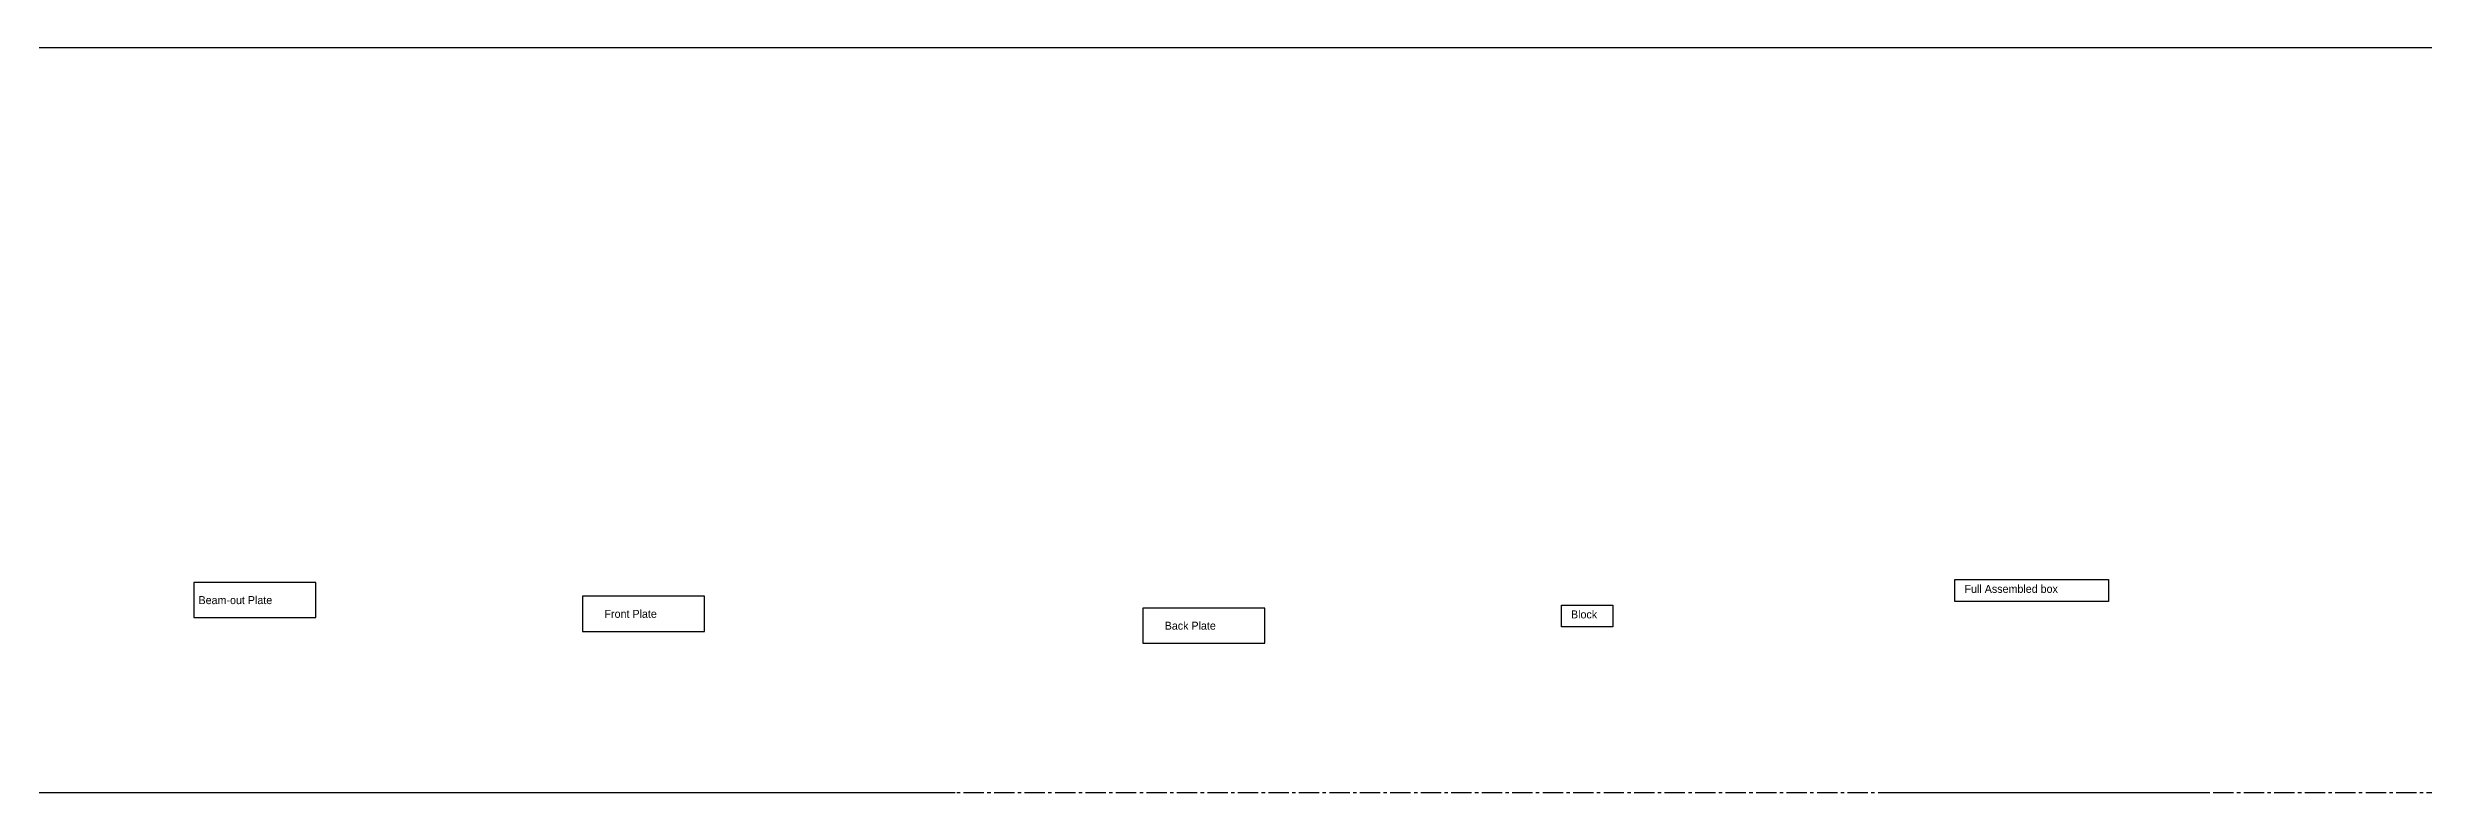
# Model space of a CAD drawing. Header units: millimetres. Extents: x -2438 to 7650, y -2358 to 2460.
# Drawn here: x 366 to 2594, y -1663 to -964 of the extents above; entities that cross this region are included whole.
import ezdxf

# ---------------------------------------------------------------- set-up
doc = ezdxf.new("R2010")
doc.units = ezdxf.units.MM
doc.linetypes.add('CENTER2', pattern=[28.575, 19.05, -3.175, 3.175, -3.175])
doc.layers.add('Centre', color=7, linetype='CENTER2')
doc.layers.add('Dimension', color=1, linetype='Continuous')

msp = doc.modelspace()

# ---------------------------------------------------------------- linework, layer by layer
msp.add_line((-499.535, -1663.26), (1217.096, -1663.26))
at = {"color": 1}
msp.add_line((2084.224, -1663.307, 44.408), (2391.857, -1663.307, 44.408), dxfattribs=at)
at = {"layer": 'Centre'}
msp.add_line((-1804.062, -1663.26), (7650.269, -1663.26), dxfattribs=at)
at = {"layer": 'Dimension'}
msp.add_line((-1976.882, -964.241), (7650.269, -964.241), dxfattribs=at)
at = {"layer": 'Dimension', "elevation": -82.709}
msp.add_lwpolyline([(617.655, -1466.201), (503.394, -1466.201), (503.394, -1499.203), (617.655, -1499.203)], close=True, dxfattribs=at)
at = {"layer": 'Dimension'}
for points in [[(2154.208, -1463.451), (2298.079, -1463.451), (2298.079, -1483.927), (2154.208, -1483.927)], [(982.033, -1479.095), (867.772, -1479.095), (867.772, -1512.096), (982.033, -1512.096)], [(1507.194, -1490.193), (1392.933, -1490.193), (1392.933, -1523.195), (1507.194, -1523.195)], [(1785.276, -1487.417), (1833.569, -1487.417), (1833.569, -1507.893), (1785.276, -1507.893)]]:
    msp.add_lwpolyline(points, close=True, dxfattribs=at)

# ---------------------------------------------------------------- texts
at = {"layer": 'Dimension', "char_height": 7.5, "attachment_point": 1}
for s, width, insert in [('Full Assembled box', 137.21796, (2163.255, -1468.462)), ('Beam-out Plate', 294.18325, (507.65, -1479.021, -82.709)), ('Front Plate', 294.18325, (888.271, -1491.915)), ('Block', 137.21796, (1794.323, -1492.428)), ('Back Plate', 294.18325, (1413.432, -1503.013))]:
    msp.add_mtext_dynamic_manual_height_columns(s, width=width, gutter_width=12.5, heights=[0], dxfattribs=dict(at, insert=insert))

doc.saveas('drawing.dxf')
